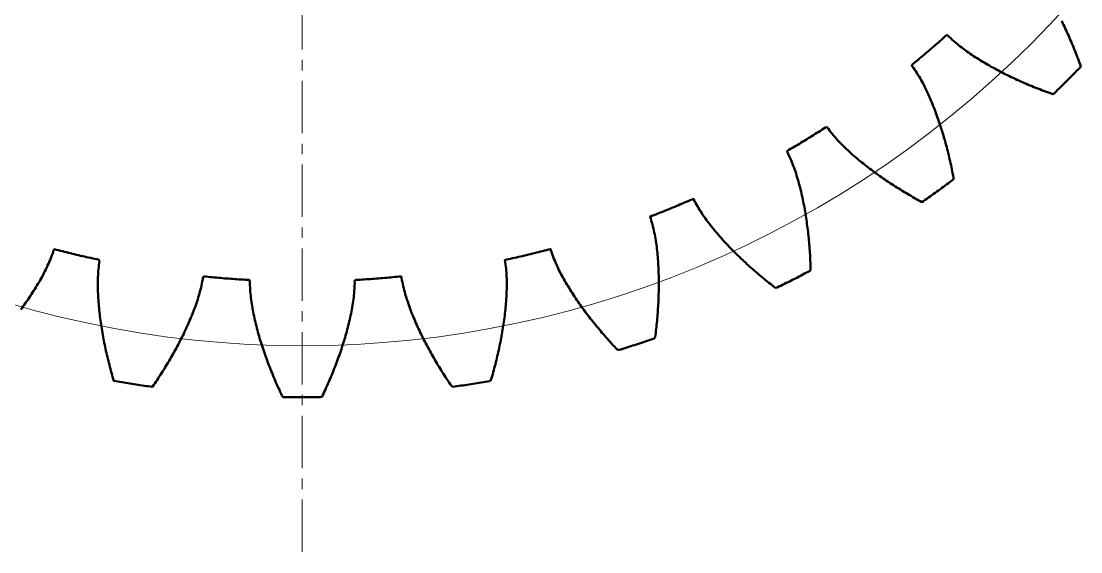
# Model space of a CAD drawing. Header units: millimetres. Extents: x 0 to 420, y 0 to 297.
# Drawn here: x 183.18 to 208.89, y 95 to 107.88 of the extents above; entities that cross this region are included whole.
import ezdxf

# ---------------------------------------------------------------- set-up
doc = ezdxf.new("R2010")
doc.units = ezdxf.units.MM
doc.linetypes.add('CENTER', pattern=[5.08, 3.175, -0.635, 0.635, -0.635])
doc.layers.add('AXIS', color=1, linetype='CENTER', lineweight=18)
doc.layers.add('VIS', color=7, linetype='CONTINUOUS', lineweight=50)

msp = doc.modelspace()

# ---------------------------------------------------------------- linework, layer by layer
at = {"layer": 'AXIS', "ltscale": 0.4}
for points in [[(190, 95), (190, 155)], [(182.9, 101.03), (183.53, 100.852), (184.164, 100.691), (184.802, 100.546), (185.444, 100.419), (186.089, 100.308), (186.737, 100.214), (187.387, 100.137), (188.039, 100.077), (188.692, 100.034), (189.346, 100.009), (190, 100), (190.654, 100.009), (191.308, 100.034), (191.961, 100.077), (192.613, 100.137), (193.263, 100.214), (193.911, 100.308), (194.556, 100.419), (195.198, 100.546), (195.836, 100.691), (196.47, 100.852), (197.1, 101.03), (197.725, 101.224), (198.345, 101.434), (198.959, 101.66), (199.567, 101.903), (200.168, 102.161), (200.763, 102.435), (201.35, 102.725), (201.929, 103.03), (202.5, 103.349), (203.062, 103.684), (203.616, 104.033), (204.16, 104.397), (204.695, 104.775), (205.219, 105.166), (205.733, 105.571), (206.236, 105.99), (206.728, 106.421), (207.209, 106.866), (207.678, 107.322), (208.134, 107.791), (208.579, 108.272)]]:
    msp.add_lwpolyline(points, dxfattribs=at)
at = {"layer": 'VIS'}
msp.add_lwpolyline([(183.171, 100.879), (183.201, 100.92), (183.23, 100.96), (183.259, 101.001), (183.287, 101.042), (183.316, 101.083), (183.344, 101.125), (183.372, 101.166), (183.4, 101.208), (183.427, 101.25), (183.454, 101.292), (183.481, 101.334), (183.508, 101.376), (183.534, 101.419), (183.56, 101.461), (183.585, 101.504), (183.611, 101.547), (183.636, 101.591), (183.66, 101.634), (183.685, 101.678), (183.708, 101.722), (183.732, 101.766), (183.755, 101.811), (183.777, 101.855), (183.799, 101.9), (183.82, 101.946), (183.841, 101.991), (183.861, 102.037), (183.88, 102.083), (183.899, 102.129), (183.917, 102.176), (183.935, 102.223), (183.952, 102.27), (183.966, 102.318), (183.991, 102.346), (184.039, 102.333), (184.087, 102.321), (184.136, 102.308), (184.184, 102.296), (184.233, 102.283), (184.281, 102.271), (184.33, 102.259), (184.378, 102.247), (184.427, 102.235), (184.475, 102.223), (184.524, 102.211), (184.573, 102.2), (184.621, 102.188), (184.67, 102.177), (184.719, 102.165), (184.767, 102.154), (184.816, 102.143), (184.865, 102.132), (184.914, 102.121), (184.962, 102.11), (185.011, 102.1), (185.06, 102.089), (185.08, 102.06), (185.071, 102.011), (185.065, 101.961), (185.059, 101.912), (185.054, 101.862), (185.049, 101.812), (185.046, 101.762), (185.043, 101.712), (185.04, 101.662), (185.039, 101.612), (185.037, 101.562), (185.037, 101.512), (185.037, 101.462), (185.038, 101.412), (185.039, 101.362), (185.04, 101.312), (185.043, 101.262), (185.045, 101.213), (185.048, 101.163), (185.051, 101.113), (185.055, 101.063), (185.059, 101.013), (185.063, 100.963), (185.068, 100.913), (185.073, 100.864), (185.078, 100.814), (185.084, 100.764), (185.09, 100.715), (185.096, 100.665), (185.103, 100.616), (185.11, 100.566), (185.117, 100.517), (185.125, 100.467), (185.133, 100.418), (185.141, 100.368), (185.149, 100.319), (185.158, 100.27), (185.167, 100.221), (185.176, 100.171), (185.185, 100.122), (185.195, 100.073), (185.205, 100.024), (185.215, 99.975), (185.226, 99.927), (185.236, 99.878), (185.247, 99.829), (185.259, 99.78), (185.27, 99.731), (185.282, 99.683), (185.294, 99.634), (185.306, 99.586), (185.318, 99.537), (185.331, 99.489), (185.344, 99.441), (185.357, 99.392), (185.37, 99.344), (185.383, 99.296), (185.397, 99.248), (185.411, 99.2), (185.425, 99.152), (185.474, 99.143), (185.523, 99.135), (185.572, 99.126), (185.622, 99.118), (185.671, 99.109), (185.72, 99.101), (185.77, 99.093), (185.819, 99.085), (185.868, 99.077), (185.918, 99.069), (185.967, 99.062), (186.017, 99.054), (186.066, 99.046), (186.116, 99.039), (186.165, 99.032), (186.214, 99.024), (186.264, 99.017), (186.313, 99.01), (186.363, 99.003), (186.392, 99.044), (186.42, 99.085), (186.447, 99.127), (186.475, 99.168), (186.503, 99.21), (186.53, 99.252), (186.557, 99.294), (186.584, 99.336), (186.611, 99.378), (186.637, 99.421), (186.663, 99.463), (186.69, 99.506), (186.715, 99.549), (186.741, 99.591), (186.767, 99.634), (186.792, 99.678), (186.817, 99.721), (186.842, 99.764), (186.867, 99.808), (186.891, 99.851), (186.915, 99.895), (186.939, 99.939), (186.963, 99.983), (186.986, 100.027), (187.009, 100.072), (187.032, 100.116), (187.055, 100.161), (187.078, 100.205), (187.1, 100.25), (187.122, 100.295), (187.143, 100.34), (187.165, 100.385), (187.186, 100.431), (187.206, 100.476), (187.227, 100.522), (187.247, 100.567), (187.267, 100.613), (187.286, 100.659), (187.306, 100.706), (187.325, 100.752), (187.343, 100.798), (187.361, 100.845), (187.379, 100.892), (187.397, 100.938), (187.414, 100.985), (187.43, 101.033), (187.446, 101.08), (187.462, 101.127), (187.477, 101.175), (187.491, 101.223), (187.505, 101.271), (187.518, 101.319), (187.531, 101.368), (187.543, 101.416), (187.554, 101.465), (187.564, 101.514), (187.574, 101.563), (187.583, 101.612), (187.59, 101.662), (187.617, 101.684), (187.667, 101.679), (187.717, 101.674), (187.767, 101.669), (187.816, 101.664), (187.866, 101.66), (187.916, 101.655), (187.966, 101.651), (188.016, 101.647), (188.065, 101.642), (188.115, 101.638), (188.165, 101.634), (188.215, 101.631), (188.265, 101.627), (188.315, 101.623), (188.364, 101.62), (188.414, 101.616), (188.464, 101.613), (188.514, 101.61), (188.564, 101.607), (188.614, 101.604), (188.664, 101.601), (188.714, 101.598), (188.729, 101.564), (188.728, 101.514), (188.73, 101.464), (188.732, 101.414), (188.735, 101.364), (188.738, 101.314), (188.743, 101.265), (188.748, 101.215), (188.753, 101.165), (188.759, 101.115), (188.766, 101.066), (188.774, 101.017), (188.782, 100.967), (188.79, 100.918), (188.799, 100.869), (188.809, 100.82), (188.819, 100.771), (188.829, 100.722), (188.84, 100.673), (188.851, 100.624), (188.862, 100.575), (188.874, 100.527), (188.886, 100.478), (188.899, 100.43), (188.912, 100.382), (188.925, 100.333), (188.938, 100.285), (188.952, 100.237), (188.966, 100.189), (188.98, 100.141), (188.995, 100.093), (189.01, 100.046), (189.025, 99.998), (189.041, 99.951), (189.057, 99.903), (189.073, 99.856), (189.089, 99.809), (189.105, 99.761), (189.122, 99.714), (189.139, 99.667), (189.157, 99.62), (189.174, 99.574), (189.192, 99.527), (189.21, 99.48), (189.228, 99.434), (189.247, 99.387), (189.266, 99.341), (189.284, 99.295), (189.304, 99.248), (189.323, 99.202), (189.343, 99.156), (189.362, 99.11), (189.383, 99.065), (189.403, 99.019), (189.423, 98.973), (189.444, 98.928), (189.465, 98.882), (189.486, 98.837), (189.507, 98.792), (189.533, 98.754), (189.583, 98.753), (189.633, 98.753), (189.683, 98.752), (189.733, 98.751), (189.783, 98.751), (189.833, 98.751), (189.883, 98.75), (189.933, 98.75), (189.983, 98.75), (190.033, 98.75), (190.083, 98.75), (190.133, 98.75), (190.183, 98.751), (190.233, 98.751), (190.283, 98.752), (190.333, 98.752), (190.383, 98.753), (190.433, 98.754), (190.479, 98.761), (190.5, 98.807), (190.521, 98.852), (190.542, 98.897), (190.563, 98.943), (190.584, 98.988), (190.604, 99.034), (190.624, 99.08), (190.644, 99.126), (190.664, 99.172), (190.683, 99.218), (190.703, 99.264), (190.722, 99.31), (190.741, 99.356), (190.759, 99.403), (190.778, 99.449), (190.796, 99.496), (190.814, 99.542), (190.832, 99.589), (190.849, 99.636), (190.866, 99.683), (190.883, 99.73), (190.9, 99.777), (190.917, 99.824), (190.933, 99.872), (190.949, 99.919), (190.964, 99.966), (190.98, 100.014), (190.995, 100.062), (191.01, 100.109), (191.024, 100.157), (191.039, 100.205), (191.053, 100.253), (191.066, 100.301), (191.08, 100.349), (191.093, 100.398), (191.105, 100.446), (191.118, 100.495), (191.13, 100.543), (191.141, 100.592), (191.153, 100.64), (191.164, 100.689), (191.174, 100.738), (191.185, 100.787), (191.194, 100.836), (191.204, 100.885), (191.213, 100.934), (191.221, 100.984), (191.229, 101.033), (191.236, 101.082), (191.243, 101.132), (191.249, 101.182), (191.254, 101.231), (191.259, 101.281), (191.263, 101.331), (191.266, 101.381), (191.269, 101.431), (191.271, 101.481), (191.272, 101.531), (191.27, 101.581), (191.303, 101.599), (191.353, 101.602), (191.403, 101.605), (191.453, 101.608), (191.502, 101.611), (191.552, 101.614), (191.602, 101.617), (191.652, 101.621), (191.702, 101.624), (191.752, 101.628), (191.802, 101.632), (191.852, 101.636), (191.901, 101.64), (191.951, 101.644), (192.001, 101.648), (192.051, 101.652), (192.101, 101.657), (192.15, 101.661), (192.2, 101.666), (192.25, 101.671), (192.3, 101.676), (192.35, 101.681), (192.399, 101.686), (192.412, 101.645), (192.42, 101.596), (192.429, 101.547), (192.439, 101.498), (192.45, 101.449), (192.461, 101.4), (192.473, 101.352), (192.486, 101.303), (192.499, 101.255), (192.514, 101.207), (192.528, 101.159), (192.543, 101.112), (192.559, 101.064), (192.575, 101.017), (192.592, 100.97), (192.609, 100.923), (192.627, 100.876), (192.645, 100.829), (192.663, 100.783), (192.682, 100.736), (192.701, 100.69), (192.72, 100.644), (192.74, 100.598), (192.76, 100.552), (192.78, 100.507), (192.8, 100.461), (192.821, 100.416), (192.842, 100.37), (192.864, 100.325), (192.886, 100.28), (192.908, 100.235), (192.93, 100.19), (192.952, 100.146), (192.975, 100.101), (192.998, 100.057), (193.022, 100.013), (193.045, 99.968), (193.069, 99.924), (193.093, 99.881), (193.117, 99.837), (193.142, 99.793), (193.166, 99.75), (193.191, 99.706), (193.216, 99.663), (193.242, 99.62), (193.267, 99.577), (193.293, 99.534), (193.319, 99.492), (193.345, 99.449), (193.372, 99.407), (193.398, 99.364), (193.425, 99.322), (193.452, 99.28), (193.479, 99.238), (193.507, 99.196), (193.534, 99.154), (193.562, 99.113), (193.59, 99.071), (193.618, 99.03), (193.654, 99.005), (193.703, 99.012), (193.753, 99.02), (193.802, 99.027), (193.851, 99.034), (193.901, 99.041), (193.95, 99.049), (194, 99.057), (194.049, 99.064), (194.099, 99.072), (194.148, 99.08), (194.197, 99.088), (194.247, 99.096), (194.296, 99.104), (194.345, 99.112), (194.395, 99.12), (194.444, 99.129), (194.493, 99.137), (194.542, 99.146), (194.58, 99.168), (194.594, 99.216), (194.608, 99.264), (194.621, 99.312), (194.635, 99.36), (194.648, 99.408), (194.661, 99.457), (194.674, 99.505), (194.686, 99.553), (194.698, 99.602), (194.71, 99.65), (194.722, 99.699), (194.734, 99.748), (194.745, 99.796), (194.756, 99.845), (194.767, 99.894), (194.778, 99.943), (194.788, 99.992), (194.798, 100.041), (194.808, 100.09), (194.818, 100.139), (194.827, 100.188), (194.836, 100.237), (194.845, 100.286), (194.854, 100.335), (194.862, 100.385), (194.87, 100.434), (194.878, 100.484), (194.885, 100.533), (194.892, 100.582), (194.899, 100.632), (194.906, 100.682), (194.912, 100.731), (194.918, 100.781), (194.923, 100.831), (194.929, 100.88), (194.934, 100.93), (194.938, 100.98), (194.942, 101.03), (194.946, 101.079), (194.95, 101.129), (194.953, 101.179), (194.956, 101.229), (194.958, 101.279), (194.96, 101.329), (194.962, 101.379), (194.963, 101.429), (194.963, 101.479), (194.963, 101.529), (194.962, 101.579), (194.961, 101.629), (194.959, 101.679), (194.956, 101.729), (194.953, 101.779), (194.949, 101.829), (194.945, 101.878), (194.939, 101.928), (194.933, 101.978), (194.926, 102.027), (194.916, 102.076), (194.956, 102.092), (195.005, 102.103), (195.054, 102.114), (195.103, 102.125), (195.151, 102.136), (195.2, 102.147), (195.249, 102.158), (195.298, 102.169), (195.346, 102.18), (195.395, 102.192), (195.444, 102.203), (195.492, 102.215), (195.541, 102.227), (195.589, 102.239), (195.638, 102.251), (195.686, 102.263), (195.735, 102.275), (195.783, 102.287), (195.832, 102.3), (195.88, 102.312), (195.929, 102.325), (195.977, 102.337), (196.025, 102.35), (196.038, 102.301), (196.054, 102.254), (196.071, 102.207), (196.089, 102.16), (196.107, 102.114), (196.126, 102.068), (196.146, 102.022), (196.166, 101.976), (196.187, 101.93), (196.208, 101.885), (196.23, 101.84), (196.253, 101.796), (196.276, 101.751), (196.299, 101.707), (196.323, 101.663), (196.348, 101.62), (196.372, 101.576), (196.398, 101.533), (196.423, 101.49), (196.449, 101.447), (196.475, 101.404), (196.501, 101.362), (196.528, 101.32), (196.555, 101.278), (196.582, 101.236), (196.61, 101.194), (196.637, 101.152), (196.665, 101.111), (196.694, 101.07), (196.722, 101.029), (196.751, 100.988), (196.78, 100.947), (196.809, 100.906), (196.839, 100.866), (196.869, 100.826), (196.898, 100.786), (196.929, 100.746), (196.959, 100.706), (196.99, 100.667), (197.021, 100.627), (197.052, 100.588), (197.083, 100.549), (197.114, 100.51), (197.146, 100.472), (197.178, 100.433), (197.21, 100.395), (197.242, 100.356), (197.274, 100.318), (197.307, 100.28), (197.34, 100.243), (197.373, 100.205), (197.406, 100.167), (197.439, 100.13), (197.472, 100.093), (197.506, 100.056), (197.54, 100.019), (197.574, 99.982), (197.608, 99.946), (197.642, 99.909), (197.683, 99.9), (197.731, 99.914), (197.779, 99.929), (197.827, 99.944), (197.874, 99.959), (197.922, 99.974), (197.97, 99.989), (198.017, 100.004), (198.065, 100.02), (198.112, 100.035), (198.16, 100.051), (198.208, 100.066), (198.255, 100.082), (198.302, 100.098), (198.35, 100.113), (198.397, 100.129), (198.445, 100.145), (198.492, 100.162), (198.539, 100.178), (198.566, 100.211), (198.572, 100.261), (198.578, 100.31), (198.584, 100.36), (198.59, 100.41), (198.595, 100.459), (198.6, 100.509), (198.605, 100.559), (198.61, 100.609), (198.614, 100.658), (198.619, 100.708), (198.623, 100.758), (198.626, 100.808), (198.63, 100.858), (198.633, 100.908), (198.636, 100.957), (198.639, 101.007), (198.642, 101.057), (198.644, 101.107), (198.646, 101.157), (198.648, 101.207), (198.649, 101.257), (198.651, 101.307), (198.652, 101.357), (198.652, 101.407), (198.653, 101.457), (198.653, 101.507), (198.653, 101.557), (198.652, 101.607), (198.652, 101.657), (198.651, 101.707), (198.649, 101.757), (198.648, 101.807), (198.646, 101.857), (198.643, 101.907), (198.641, 101.957), (198.638, 102.007), (198.634, 102.057), (198.631, 102.107), (198.627, 102.156), (198.622, 102.206), (198.618, 102.256), (198.612, 102.306), (198.607, 102.355), (198.601, 102.405), (198.595, 102.455), (198.588, 102.504), (198.58, 102.554), (198.572, 102.603), (198.563, 102.652), (198.554, 102.701), (198.544, 102.75), (198.534, 102.799), (198.523, 102.848), (198.511, 102.897), (198.499, 102.945), (198.485, 102.993), (198.471, 103.041), (198.456, 103.089), (198.44, 103.135), (198.487, 103.153), (198.533, 103.171), (198.58, 103.189), (198.626, 103.208), (198.673, 103.226), (198.719, 103.245), (198.766, 103.263), (198.812, 103.282), (198.858, 103.301), (198.905, 103.32), (198.951, 103.339), (198.997, 103.358), (199.043, 103.377), (199.089, 103.397), (199.135, 103.416), (199.181, 103.436), (199.227, 103.455), (199.273, 103.475), (199.319, 103.495), (199.365, 103.515), (199.411, 103.535), (199.457, 103.555), (199.498, 103.563), (199.518, 103.518), (199.542, 103.473), (199.566, 103.43), (199.591, 103.386), (199.617, 103.343), (199.643, 103.301), (199.669, 103.259), (199.697, 103.217), (199.725, 103.175), (199.753, 103.134), (199.782, 103.093), (199.811, 103.053), (199.841, 103.012), (199.871, 102.973), (199.902, 102.933), (199.933, 102.894), (199.964, 102.855), (199.995, 102.816), (200.027, 102.778), (200.06, 102.739), (200.092, 102.701), (200.125, 102.663), (200.158, 102.626), (200.191, 102.589), (200.224, 102.551), (200.258, 102.514), (200.292, 102.478), (200.326, 102.441), (200.361, 102.405), (200.395, 102.369), (200.43, 102.333), (200.465, 102.298), (200.501, 102.262), (200.536, 102.227), (200.572, 102.192), (200.608, 102.157), (200.644, 102.122), (200.68, 102.088), (200.717, 102.054), (200.753, 102.02), (200.79, 101.986), (200.827, 101.952), (200.864, 101.919), (200.902, 101.886), (200.939, 101.853), (200.977, 101.82), (201.014, 101.787), (201.052, 101.754), (201.091, 101.722), (201.129, 101.69), (201.167, 101.658), (201.206, 101.626), (201.245, 101.594), (201.283, 101.563), (201.322, 101.532), (201.362, 101.501), (201.401, 101.47), (201.44, 101.439), (201.48, 101.408), (201.523, 101.414), (201.568, 101.436), (201.613, 101.458), (201.658, 101.481), (201.703, 101.503), (201.747, 101.525), (201.792, 101.548), (201.837, 101.57), (201.881, 101.593), (201.926, 101.615), (201.97, 101.638), (202.015, 101.661), (202.059, 101.684), (202.104, 101.707), (202.148, 101.73), (202.192, 101.753), (202.237, 101.777), (202.281, 101.8), (202.325, 101.823), (202.338, 101.865), (202.336, 101.915), (202.334, 101.965), (202.332, 102.015), (202.33, 102.065), (202.328, 102.115), (202.325, 102.165), (202.322, 102.215), (202.319, 102.264), (202.316, 102.314), (202.312, 102.364), (202.308, 102.414), (202.304, 102.464), (202.3, 102.514), (202.295, 102.563), (202.29, 102.613), (202.285, 102.663), (202.28, 102.713), (202.274, 102.762), (202.268, 102.812), (202.262, 102.862), (202.256, 102.911), (202.249, 102.961), (202.243, 103.01), (202.235, 103.06), (202.228, 103.109), (202.22, 103.159), (202.212, 103.208), (202.204, 103.257), (202.195, 103.307), (202.186, 103.356), (202.177, 103.405), (202.168, 103.454), (202.158, 103.503), (202.148, 103.552), (202.137, 103.601), (202.126, 103.65), (202.115, 103.698), (202.104, 103.747), (202.092, 103.796), (202.08, 103.844), (202.067, 103.893), (202.054, 103.941), (202.041, 103.989), (202.027, 104.037), (202.013, 104.085), (201.998, 104.133), (201.983, 104.181), (201.967, 104.228), (201.951, 104.275), (201.934, 104.322), (201.917, 104.369), (201.899, 104.416), (201.88, 104.462), (201.861, 104.508), (201.841, 104.554), (201.82, 104.6), (201.799, 104.645), (201.776, 104.689), (201.764, 104.729), (201.807, 104.754), (201.851, 104.779), (201.894, 104.805), (201.937, 104.83), (201.98, 104.855), (202.023, 104.881), (202.066, 104.907), (202.108, 104.933), (202.151, 104.958), (202.194, 104.984), (202.237, 105.01), (202.279, 105.037), (202.322, 105.063), (202.364, 105.089), (202.407, 105.116), (202.449, 105.142), (202.491, 105.169), (202.534, 105.195), (202.576, 105.222), (202.618, 105.249), (202.66, 105.276), (202.702, 105.303), (202.739, 105.306), (202.767, 105.264), (202.797, 105.224), (202.828, 105.185), (202.86, 105.146), (202.892, 105.108), (202.924, 105.07), (202.957, 105.032), (202.991, 104.995), (203.025, 104.959), (203.059, 104.923), (203.094, 104.887), (203.13, 104.851), (203.166, 104.816), (203.202, 104.782), (203.238, 104.748), (203.275, 104.714), (203.312, 104.68), (203.349, 104.647), (203.387, 104.614), (203.425, 104.581), (203.463, 104.549), (203.501, 104.517), (203.54, 104.485), (203.578, 104.453), (203.617, 104.422), (203.656, 104.391), (203.696, 104.36), (203.735, 104.329), (203.775, 104.299), (203.815, 104.269), (203.855, 104.239), (203.895, 104.209), (203.935, 104.18), (203.976, 104.15), (204.017, 104.121), (204.058, 104.093), (204.099, 104.064), (204.14, 104.036), (204.181, 104.008), (204.223, 103.98), (204.265, 103.952), (204.307, 103.925), (204.348, 103.898), (204.391, 103.871), (204.433, 103.844), (204.475, 103.818), (204.518, 103.791), (204.56, 103.765), (204.603, 103.739), (204.646, 103.713), (204.689, 103.688), (204.732, 103.662), (204.775, 103.637), (204.818, 103.612), (204.862, 103.588), (204.905, 103.563), (204.949, 103.539), (204.993, 103.514), (205.037, 103.49), (205.078, 103.512), (205.119, 103.541), (205.16, 103.57), (205.201, 103.599), (205.241, 103.628), (205.282, 103.657), (205.323, 103.686), (205.363, 103.715), (205.404, 103.745), (205.444, 103.774), (205.485, 103.804), (205.525, 103.833), (205.565, 103.863), (205.605, 103.892), (205.646, 103.922), (205.686, 103.952), (205.726, 103.982), (205.766, 104.012), (205.806, 104.042), (205.803, 104.088), (205.794, 104.137), (205.784, 104.187), (205.775, 104.236), (205.764, 104.285), (205.754, 104.333), (205.744, 104.382), (205.733, 104.431), (205.722, 104.48), (205.711, 104.529), (205.699, 104.577), (205.688, 104.626), (205.676, 104.675), (205.664, 104.723), (205.651, 104.772), (205.639, 104.82), (205.626, 104.868), (205.613, 104.917), (205.6, 104.965), (205.586, 105.013), (205.572, 105.061), (205.558, 105.109), (205.544, 105.157), (205.529, 105.205), (205.514, 105.252), (205.499, 105.3), (205.484, 105.348), (205.468, 105.395), (205.452, 105.442), (205.436, 105.49), (205.419, 105.537), (205.402, 105.584), (205.385, 105.631), (205.368, 105.678), (205.35, 105.725), (205.332, 105.771), (205.314, 105.818), (205.295, 105.864), (205.276, 105.91), (205.257, 105.956), (205.237, 106.002), (205.217, 106.048), (205.197, 106.094), (205.176, 106.139), (205.155, 106.185), (205.133, 106.23), (205.111, 106.275), (205.089, 106.319), (205.065, 106.364), (205.042, 106.408), (205.018, 106.451), (204.993, 106.495), (204.968, 106.538), (204.942, 106.581), (204.915, 106.623), (204.888, 106.665), (204.861, 106.707), (204.833, 106.748), (204.802, 106.788), (204.797, 106.824), (204.836, 106.856), (204.875, 106.888), (204.913, 106.919), (204.952, 106.951), (204.99, 106.983), (205.029, 107.015), (205.067, 107.047), (205.105, 107.079), (205.143, 107.112), (205.182, 107.144), (205.22, 107.176), (205.258, 107.209), (205.296, 107.242), (205.333, 107.274), (205.371, 107.307), (205.409, 107.34), (205.447, 107.373), (205.484, 107.406), (205.522, 107.439), (205.559, 107.472), (205.596, 107.505), (205.634, 107.539), (205.669, 107.534), (205.703, 107.498), (205.74, 107.464), (205.776, 107.43), (205.814, 107.396), (205.851, 107.364), (205.89, 107.331), (205.928, 107.3), (205.967, 107.268), (206.007, 107.238), (206.047, 107.207), (206.087, 107.178), (206.127, 107.148), (206.168, 107.119), (206.209, 107.091), (206.251, 107.063), (206.292, 107.035), (206.334, 107.008), (206.376, 106.981), (206.419, 106.955), (206.461, 106.928), (206.504, 106.902), (206.547, 106.876), (206.59, 106.851), (206.633, 106.826), (206.676, 106.801), (206.72, 106.776), (206.763, 106.752), (206.807, 106.728), (206.851, 106.704), (206.895, 106.681), (206.94, 106.658), (206.984, 106.635), (207.029, 106.612), (207.073, 106.59), (207.118, 106.567), (207.163, 106.545), (207.208, 106.524), (207.253, 106.502), (207.299, 106.481), (207.344, 106.46), (207.39, 106.439), (207.435, 106.419), (207.481, 106.399), (207.527, 106.379), (207.573, 106.359), (207.619, 106.339), (207.665, 106.32), (207.711, 106.301), (207.757, 106.282), (207.804, 106.263), (207.85, 106.245), (207.897, 106.227), (207.943, 106.208), (207.99, 106.191), (208.037, 106.173), (208.084, 106.156), (208.131, 106.138), (208.178, 106.121), (208.224, 106.107), (208.26, 106.142), (208.296, 106.177), (208.332, 106.212), (208.368, 106.246), (208.403, 106.281), (208.439, 106.317), (208.474, 106.352), (208.51, 106.387), (208.545, 106.422), (208.581, 106.458), (208.616, 106.493), (208.651, 106.529), (208.686, 106.564), (208.721, 106.6), (208.756, 106.635), (208.791, 106.671), (208.826, 106.707), (208.861, 106.743), (208.894, 106.779), (208.877, 106.826), (208.86, 106.873), (208.843, 106.92), (208.826, 106.967), (208.808, 107.014), (208.79, 107.061), (208.772, 107.107), (208.754, 107.154), (208.735, 107.2), (208.716, 107.247), (208.698, 107.293), (208.678, 107.339), (208.659, 107.385), (208.639, 107.431), (208.62, 107.477), (208.6, 107.523), (208.579, 107.569), (208.559, 107.614), (208.538, 107.66), (208.517, 107.705), (208.496, 107.75), (208.474, 107.795), (208.453, 107.841), (208.431, 107.885)], dxfattribs=at)

doc.saveas('drawing.dxf')
